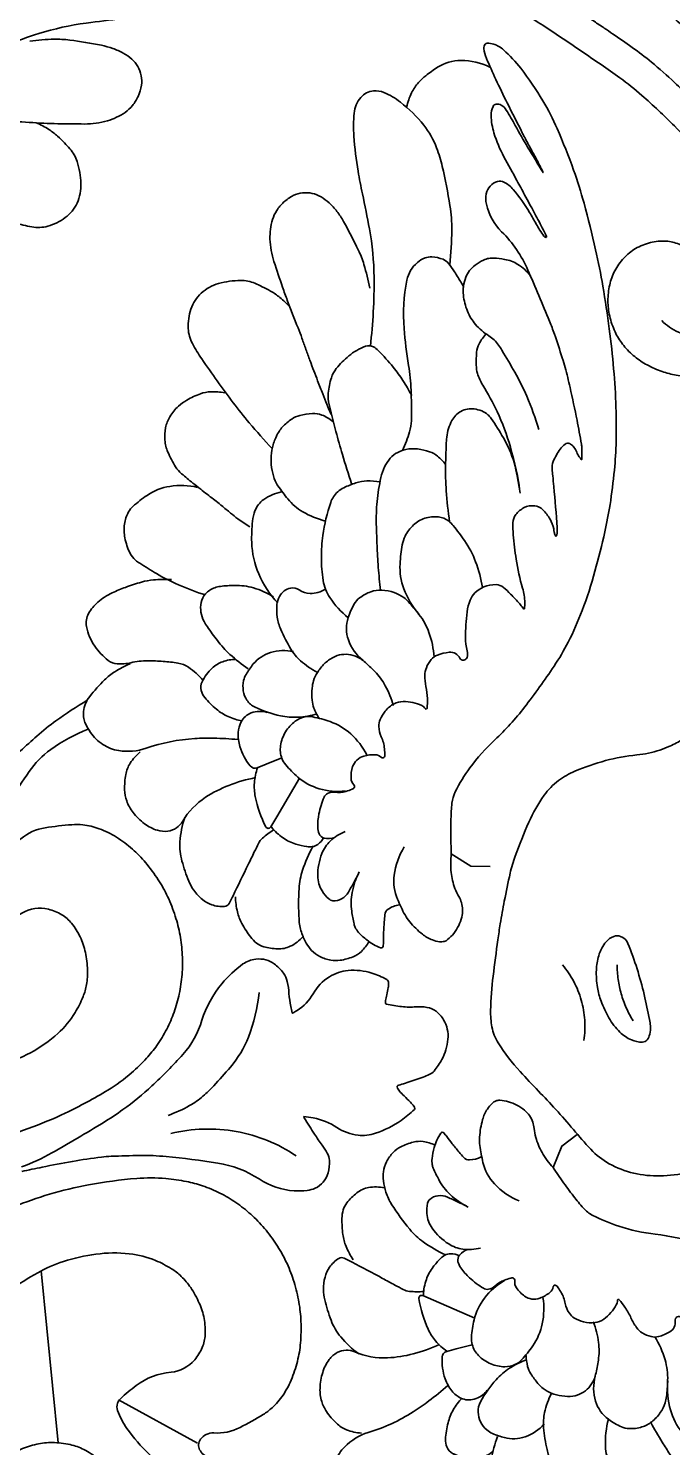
# Model space of a CAD drawing. Header units: millimetres. Extents: x 96 to 279, y 61 to 183.
# Drawn here: x 205.94 to 209.59, y 166.53 to 174.58 of the extents above; entities that cross this region are included whole.
import ezdxf

# ---------------------------------------------------------------- set-up
doc = ezdxf.new("R2010")
doc.units = ezdxf.units.MM
doc.layers.add('DIMENSIONS', color=4, linetype='Continuous')
doc.layers.add('PART', color=7, linetype='Continuous')
doc.styles.get("Standard").update_dxf_attribs({"font": 'arial.ttf'})
doc.dimstyles.new('BALMER1', dxfattribs={"dimscale": 0, "dimtxt": 0.09375, "dimasz": 0.125, "dimexe": 0.0625, "dimexo": 0.125, "dimgap": 0.0625, "dimtad": 1, "dimdec": 4, "dimlfac": -1, "dimzin": 3, "dimdsep": 46, "dimlunit": 4, "dimtxsty": 'Standard', "dimcen": 0.0625, "dimdle": 0.0625, "dimclrd": 256, "dimclre": 256, "dimclrt": 256, "dimadec": 0, "dimazin": 0, "dimtfac": 0.75, "dimtdec": 4, "dimtix": 1, "dimtmove": 2, "dimatfit": 3, "dimfxl": 1, "dimtolj": 1, "dimtzin": 3, "dimarcsym": 0})

# ---------------------------------------------------------------- blocks, each defined once
blk = doc.blocks.new('*D133')
at = {"layer": 'Defpoints', "color": 0, "transparency": 16777216}
for p in [(213.8112, 179.677), (189.8112, 166.7847), (213.8112, 166.7847)]:
    blk.add_point(p, dxfattribs=at)
at = {"layer": 'DIMENSIONS', "lineweight": -2, "transparency": 16777216}
for p, q in [((189.8112, 166.9097), (189.8112, 179.7395)), ((213.8112, 166.9097), (213.8112, 179.7395)), ((189.9362, 179.677), (213.6862, 179.677))]:
    blk.add_line(p, q, dxfattribs=at)
at = {"layer": 'DIMENSIONS', "transparency": 16777216}
for points in [[(189.9362, 179.6979), (189.9362, 179.6562), (189.8112, 179.677)], [(213.6862, 179.6979), (213.6862, 179.6562), (213.8112, 179.677)]]:
    blk.add_solid(points, dxfattribs=at)
at = {"layer": 'DIMENSIONS', "transparency": 16777216, "insert": (201.8112, 179.7864), "char_height": 0.09375, "attachment_point": 5}
blk.add_mtext('\\A1;D', dxfattribs=at)
blk = doc.blocks.new('BALMERREPEAT224VID')
at = {"layer": 'PART', "flags": 128}
for points in [[(-5.8658, 3.1984, 0.146673), (-5.8062, 3.1954, 0.236627), (-5.777, 3.2201, 0.099232), (-5.7693, 3.2576, 0.050127), (-5.7763, 3.3325, 0.050483), (-5.8053, 3.4276, 0.181177), (-5.8248, 3.4484, 0.146064), (-5.8669, 3.4555, -0.099369), (-5.9289, 3.4602, -0.020806), (-5.9652, 3.4721, -0.082925), (-5.9736, 3.4769, -0.440802), (-5.9747, 3.4972, 0.189239), (-5.9585, 3.535, 0.085818), (-5.9679, 3.6008, 0.129066), (-5.992, 3.6384, 0.116565), (-6.0318, 3.6608, 0.08156), (-6.0963, 3.6684, 0.181906), (-6.1318, 3.6532, -0.5084), (-6.1484, 3.6562, -0.112672), (-6.1503, 3.664, -0.02319), (-6.1487, 3.7028, -0.087648), (-6.1304, 3.771, 0.104084), (-6.1168, 3.8291, 0.105067), (-6.1241, 3.8676, 0.072608), (-6.1532, 3.916, 0.098051), (-6.2034, 3.9574, 0.120762), (-6.2549, 3.9707, 0.057728), (-6.3099, 3.9651, 0.059691), (-6.3603, 3.9474, 0.118425), (-6.3808, 3.9304, -0.418876), (-6.3895, 3.9292, -0.218629), (-6.3916, 3.9333, -0.01796), (-6.3924, 3.9869, -0.047316), (-6.3844, 4.0563, 0.053158), (-6.3779, 4.1182, 0.095553), (-6.3866, 4.1627, 0.080383), (-6.4144, 4.2087, 0.121429), (-6.4492, 4.2338, 0.074014), (-6.5171, 4.25, 0.303966), (-6.5771, 4.217, -0.678737), (-6.6179, 4.2211, -0.135149), (-6.6182, 4.2587, 0.066964), (-6.6089, 4.3329, 0.028607), (-6.6185, 4.4791, 0.060893), (-6.6352, 4.5461, 0.110178), (-6.663, 4.5879, 0.091972), (-6.713, 4.6209, 0.105376), (-6.7827, 4.6342, 0.171229), (-6.8242, 4.6185, 0.022592), (-6.8653, 4.5806, 0.016573), (-6.9171, 4.5248, 0.021854), (-6.9348, 4.5026, -0.075119), (-6.9406, 4.4967, -0.569658), (-6.9438, 4.498, -0.042754), (-6.9457, 4.5325, -0.062135), (-6.9333, 4.6137, 0.030167), (-6.8972, 4.7787, 0.016392), (-6.8802, 4.9166, 0.033152), (-6.8786, 4.9854, 0.150266), (-6.8949, 5.0314, 0.117104), (-6.9425, 5.0712, 0.145212), (-7.0014, 5.0818, 0.167767), (-7.0485, 5.0593, 0.070051), (-7.0893, 5.0062, 0.078843), (-7.1102, 4.9503, 0.017109), (-7.1131, 4.9326, -0.038663), (-7.1148, 4.9248, -0.040377), (-7.1198, 4.9116, -0.15913), (-7.1223, 4.909, -0.448224), (-7.1251, 4.91, -0.066176), (-7.129, 4.9258, -0.04539), (-7.1297, 4.9577, -0.00617), (-7.1109, 5.1907, -0.006537), (-7.1045, 5.2514, 0.010655), (-7.1008, 5.2887, 0.115766), (-7.1078, 5.3333, 0.064892), (-7.147, 5.4028, 0.056592), (-7.1747, 5.432, 0.167351), (-7.1877, 5.4371, 0.146276), (-7.2061, 5.4323, 0.103901), (-7.2255, 5.4143, 0.057801), (-7.2408, 5.3861, -0.062228), (-7.2552, 5.36, -0.014665), (-7.2683, 5.3432, -0.631823), (-7.269, 5.3433, -0.043565), (-7.2694, 5.3472, -0.005063), (-7.2699, 5.381, -0.000917), (-7.2699, 5.4011, -0.002843), (-7.2699, 5.4076, -0.039272), (-7.2678, 5.4314, -0.006781), (-7.2428, 5.5669, -0.006776), (-7.2031, 5.7539, -0.01112), (-7.1749, 5.8669, -0.010905), (-7.1589, 5.9209, -0.004283), (-7.1139, 6.057, -0.016217), (-7.0864, 6.1298, -0.004008), (-6.9636, 6.4197, -0.096335), (-6.8144, 6.6376, 0.144162), (-6.7278, 6.7936, 0.107279), (-6.7274, 6.8535, 0.133701), (-6.7494, 6.8965, 0.136103), (-6.7916, 6.9231, 0.194305), (-6.8271, 6.9197, 0.098451), (-6.88, 6.8776, 0.041231), (-6.9729, 6.7472, 0.007287), (-7.0108, 6.6812, -0.014437), (-7.0304, 6.6482, -0.017404), (-7.0546, 6.6128, -0.09096), (-7.0607, 6.6071, -0.106157), (-7.066, 6.6051, -0.26226), (-7.0682, 6.606, -0.292093), (-7.0689, 6.611, -0.012784), (-7.0206, 6.7068, -0.00011), (-6.9733, 6.7948, -0.000182), (-6.9447, 6.848, -0.001689), (-6.9012, 6.9279, 0.000999), (-6.8276, 7.0631, 0.049117), (-6.7707, 7.1982, 0.071958), (-6.7551, 7.2973, 0.106314), (-6.7653, 7.3484, 0.262476), (-6.7831, 7.3619, 0.166857), (-6.8119, 7.3561, 0.121388), (-6.8406, 7.3284, 0.015413), (-6.892, 7.2404, -0.011155), (-6.962, 7.1183, -0.000552), (-7.0498, 6.973, -0.831778), (-7.05, 6.9731, -0.070777), (-7.0482, 6.9786, -0.005301), (-7.0128, 7.0479, -0.005977), (-6.977, 7.1143, 0.005687), (-6.9412, 7.1808, 0.003677), (-6.9313, 7.2, 0.00042), (-6.8461, 7.3688, 0.007256), (-6.7812, 7.5024, 0.008232), (-6.7277, 7.6218, 0.078582), (-6.7136, 7.6777, 0.183898), (-6.7204, 7.702, 0.233965), (-6.7324, 7.7082, 0.08187), (-6.7688, 7.7028, 0.104403), (-6.8259, 7.67, 0.047791), (-6.923, 7.5654, 0.026935), (-7.0488, 7.3807, 0.033979), (-7.1301, 7.2232, 0.015795), (-7.2233, 6.9875, 0.020331), (-7.2824, 6.7996, 0.010225), (-7.348, 6.5357, 0.013134), (-7.3894, 6.3281, 0.010066), (-7.426, 6.0861, 0.010787), (-7.4508, 5.8591, 0.013134), (-7.4641, 5.6405, 0.015026), (-7.4649, 5.4491, 0.017582), (-7.4549, 5.2833, 0.014859), (-7.4302, 5.0883, 0.01685), (-7.4007, 4.9338, 0.011522), (-7.3447, 4.7107, 0.023106), (-7.2718, 4.4869, 0.027785), (-7.1925, 4.3079, 0.029673), (-7.1122, 4.1712, 0.016347), (-6.9442, 3.9377, 0.042156), (-6.7755, 3.7532, -0.049517), (-6.6342, 3.594, -0.039023), (-6.5509, 3.4579, -0.093302), (-6.5321, 3.3934, -0.017138), (-6.5264, 3.3051, -0.014035), (-6.5261, 3.1971), (-6.5282, 3.1173), (-6.5285, 3.1059)], [(-6.7474, 7.5716, -0.11648), (-6.5833, 7.6101, -0.142515), (-6.4502, 7.5711, -0.026769), (-6.3833, 7.5232, -0.039301), (-6.3424, 7.4848, -0.071549), (-6.3027, 7.4264, -0.058685), (-6.2744, 7.3453)], [(-6.5195, 6.4505, -0.028578), (-6.5313, 6.6462, -0.040051), (-6.5205, 6.7858, -0.017209), (-6.4774, 7.0085, -0.035498), (-6.4452, 7.1138, -0.075761), (-6.3716, 7.2426, -0.060252), (-6.2394, 7.3735, -0.066586), (-6.1456, 7.428, -0.122057), (-6.0865, 7.437, -0.19311), (-6.014, 7.3999, -0.159423), (-5.9761, 7.31, -0.038147), (-5.9751, 7.1801, -0.024689), (-5.9988, 6.9809, -0.010667), (-6.0234, 6.8525, 0.006883), (-6.063, 6.6537, 0.043596), (-6.0894, 6.3782, 0.030859), (-6.0687, 5.9881)], [(-6.0646, 6.3174, -0.025718), (-6.0321, 6.4515, -0.040068), (-6.0001, 6.5342, -0.014132), (-5.9163, 6.6962, -0.03778), (-5.8788, 6.7533, -0.04371), (-5.835, 6.8009, -0.048493), (-5.7882, 6.8358, -0.084791), (-5.7385, 6.8555, -0.080181), (-5.682, 6.8582, -0.088273), (-5.6308, 6.8429, -0.070503), (-5.5759, 6.8049, -0.063186), (-5.5364, 6.7578, -0.069068), (-5.5127, 6.7067, -0.082499), (-5.4981, 6.5959, -0.070902), (-5.5207, 6.468, -0.00419), (-5.5696, 6.3228, -0.008108), (-5.5967, 6.2484, -0.002401), (-5.6574, 6.0923, 0.00631), (-5.68, 6.0327, 0.002983), (-5.7025, 5.9698, -0.006604), (-5.725, 5.9069, -0.001651), (-5.726, 5.9043, -0.000038), (-5.769, 5.7914, -0.003239), (-5.7981, 5.7167, -0.002051), (-5.8452, 5.5991)], [(-6.9787, 6.3876, -0.083183), (-6.9064, 6.4522, -0.100297), (-6.831, 6.4808, -0.024775), (-6.77, 6.4878, -0.05466), (-6.7421, 6.4865, -0.075954), (-6.7106, 6.4765, -0.045627), (-6.6638, 6.4479, -0.139817), (-6.6111, 6.3789, -0.118888), (-6.5971, 6.2783, -0.073618), (-6.6201, 6.1865, -0.079427), (-6.666, 6.1117, -0.075498), (-6.7419, 6.0464, 0.099746), (-6.7971, 5.9941, 0.018442), (-6.8164, 5.9643, 0.004556), (-6.8891, 5.8404, 0.030458), (-6.9571, 5.7033, 0.023231), (-7.0264, 5.5152)], [(-6.5999, 6.3217, -0.002863), (-6.592, 6.3358, -0.004446), (-6.5869, 6.3448, -0.012965), (-6.5463, 6.4102, -0.017326), (-6.513, 6.4572, -0.136318), (-6.4814, 6.4812, -0.082308), (-6.4179, 6.4949, -0.106009), (-6.379, 6.4886, -0.082077), (-6.3354, 6.4626, -0.169413), (-6.2762, 6.3626, -0.070142), (-6.26, 6.0888, -0.019712), (-6.2855, 5.8789, 0.029492), (-6.2998, 5.7383, 0.008333), (-6.3018, 5.6602, 0.006828), (-6.3013, 5.565, 0.06804), (-6.2915, 5.5021, 0.037781), (-6.2507, 5.3955)], [(-5.6128, 6.2087, -0.03418), (-5.5539, 6.2647, -0.044181), (-5.502, 6.3004, -0.013732), (-5.4542, 6.3257, -0.016172), (-5.4124, 6.3448, -0.100694), (-5.3312, 6.3608, -0.065848), (-5.2064, 6.3435, -0.119521), (-5.1072, 6.2884, -0.127271), (-5.0493, 6.1986, -0.09064), (-5.0339, 6.0887, -0.112712), (-5.0575, 6.0022, -0.02862), (-5.1103, 5.9158, -0.009438), (-5.2897, 5.6668, -0.014796), (-5.3806, 5.5527, -0.01104), (-5.5102, 5.4063)], [(-6.7277, 6.0603, -0.065084), (-6.687, 6.0017, -0.092166), (-6.6723, 5.9533, -0.037725), (-6.6698, 5.8796, -0.059752), (-6.6772, 5.8335, -0.069665), (-6.7069, 5.7668, 0.029574), (-6.7888, 5.6165, 0.04147), (-6.8639, 5.4151, 0.033368), (-6.9188, 5.1538)], [(-6.3033, 5.7072, -0.026708), (-6.2539, 5.7926, -0.027812), (-6.1979, 5.8689, -0.021124), (-6.1135, 5.9631, -0.076985), (-6.0856, 5.984, -0.213927), (-6.0412, 5.9871, -0.083294), (-5.9458, 5.9326, -0.053066), (-5.8748, 5.8607, -0.09198), (-5.8472, 5.809, -0.055442), (-5.8297, 5.7209, -0.077698), (-5.8342, 5.6567, -0.006008), (-5.8416, 5.6257, -0.001514), (-5.8732, 5.5032, -0.009038), (-5.9096, 5.3731, -0.006984), (-5.9621, 5.2064)], [(-5.2416, 5.723, -0.058448), (-5.1615, 5.7293, -0.079338), (-5.1032, 5.7176, -0.039976), (-5.0266, 5.682, -0.056311), (-4.9779, 5.6467, -0.072324), (-4.9291, 5.5871, -0.083773), (-4.9048, 5.5251, -0.075622), (-4.9008, 5.4546, -0.076206), (-4.9179, 5.3867, -0.041952), (-4.9618, 5.3029, -0.076121), (-4.9963, 5.2634, -0.004193), (-5.0595, 5.211, -0.005999), (-5.1044, 5.1753, -0.002185), (-5.1772, 5.1194, 0.00496), (-5.2091, 5.0946, 0.007357), (-5.2229, 5.0833, -0.001938), (-5.2747, 5.04, -0.017065), (-5.3153, 5.0086, -0.010655), (-5.383, 4.9619)], [(-6.5189, 4.9908, 0.019002), (-6.4995, 5.1672, 0.023281), (-6.4959, 5.312, 0.005135), (-6.4996, 5.4288, 0.013984), (-6.5026, 5.4716, 0.101825), (-6.5321, 5.5666, 0.142141), (-6.583, 5.6174, 0.077845), (-6.6204, 5.6309, 0.082637), (-6.6578, 5.6319, 0.065091), (-6.7013, 5.62, 0.072725), (-6.7359, 5.599, 0.072582), (-6.7551, 5.578, 0.015695), (-6.8247, 5.4671, 0.059463), (-6.8852, 5.3282, 0.05065), (-6.9188, 5.1538)], [(-5.8552, 5.5608, -0.080313), (-5.7935, 5.5969, -0.104376), (-5.7389, 5.6057, -0.054317), (-5.6676, 5.5945, -0.077828), (-5.6215, 5.5739, -0.066891), (-5.5697, 5.5296, -0.071195), (-5.5343, 5.4762, -0.052574), (-5.5117, 5.4122, -0.056652), (-5.5041, 5.3496, -0.048718), (-5.5102, 5.2817, -0.053688), (-5.5281, 5.2225, -0.052429), (-5.5436, 5.1945, -0.018074), (-5.5995, 5.1205, -0.0891), (-5.6841, 5.0478, -0.071449), (-5.8123, 4.9952)], [(-6.4957, 5.3157, -0.067375), (-6.45, 5.3638, -0.087225), (-6.405, 5.3885, -0.049084), (-6.3371, 5.4044, -0.068634), (-6.2872, 5.4042, -0.080054), (-6.2239, 5.3845, -0.09993), (-6.1819, 5.3518, -0.063651), (-6.1491, 5.3022, -0.060386), (-6.1284, 5.243, -0.029568), (-6.1068, 5.1057, -0.031447), (-6.1023, 4.9751, -0.00242), (-6.104, 4.9255, -0.001061), (-6.1085, 4.8123, -0.010159), (-6.1136, 4.7317, -0.006326), (-6.126, 4.6025)], [(-6.1226, 5.2177, -0.056209), (-6.0492, 5.2227, -0.06512), (-5.9866, 5.2117, -0.038488), (-5.9186, 5.1845, -0.066643), (-5.8834, 5.1609, -0.129788), (-5.8432, 5.1007, -0.048095), (-5.7984, 4.9133, -0.036505), (-5.7901, 4.7874, -0.035485), (-5.8003, 4.6581, -0.110764), (-5.8378, 4.5614, -0.073099), (-5.9427, 4.4458)], [(-5.5638, 5.1601, -0.108627), (-5.4628, 5.1178, -0.14805), (-5.4128, 5.0538, -0.066855), (-5.3987, 4.9951, -0.033265), (-5.3944, 4.8743, -0.094191), (-5.4342, 4.6951, -0.086625), (-5.5432, 4.5283)], [(-5.0865, 5.1863, -0.097372), (-4.9292, 5.1921, -0.110287), (-4.7997, 5.1409, -0.033483), (-4.7198, 5.0785, -0.084398), (-4.6946, 5.0469, -0.0916), (-4.6717, 4.9781, -0.083571), (-4.6739, 4.8989, -0.063394), (-4.7023, 4.8139, -0.109285), (-4.7346, 4.7727, -0.030019), (-4.7581, 4.7557, -0.007705), (-4.8542, 4.6965, -0.031294), (-4.9781, 4.633, -0.026574), (-5.1316, 4.5755)], [(-6.3433, 4.4677, 0.089231), (-6.2587, 4.6104, 0.103386), (-6.2371, 4.7523, 0.032067), (-6.25, 4.8606, 0.068291), (-6.2661, 4.9094, 0.095203), (-6.3145, 4.9737, 0.104434), (-6.378, 5.0106, 0.108247), (-6.4551, 5.0186, 0.136654), (-6.5125, 4.9955, 0.057915), (-6.5397, 4.969, 0.020613), (-6.6036, 4.8838, 0.058903), (-6.6668, 4.7634, 0.052939), (-6.7058, 4.6174)], [(-6.0263, 4.2045, 0.144698), (-5.9436, 4.3205, 0.163875), (-5.9428, 4.4469, 0.050095), (-5.9774, 4.5248, 0.097305), (-6.0062, 4.5583, 0.082684), (-6.0708, 4.5935, 0.096485), (-6.1334, 4.6025, 0.06875), (-6.2032, 4.5892, 0.078912), (-6.2581, 4.5605, 0.048141), (-6.2854, 4.5358, 0.019162), (-6.3448, 4.4653, 0.08026), (-6.4015, 4.3619, 0.066442), (-6.431, 4.2229)], [(-5.818, 4.6109, 0.064836), (-5.7709, 4.59, 0.073085), (-5.7256, 4.5836, 0.160113), (-5.6645, 4.6039, -0.210713), (-5.616, 4.6149, -0.11373), (-5.5789, 4.5984, -0.110314), (-5.5517, 4.5666, -0.096739), (-5.538, 4.5212, -0.063151), (-5.5398, 4.4491, -0.062319), (-5.5595, 4.3799, -0.035752), (-5.6163, 4.2684, -0.077341), (-5.6718, 4.2022, -0.057231), (-5.7677, 4.1361)], [(-5.5175, 4.5649, -0.067716), (-5.4051, 4.6153, -0.076533), (-5.2971, 4.6298, -0.024388), (-5.2168, 4.6243, -0.058513), (-5.1841, 4.6165, -0.120363), (-5.1319, 4.5815, -0.138303), (-5.1072, 4.5323, -0.085741), (-5.106, 4.4773, -0.085916), (-5.1235, 4.4252, -0.028784), (-5.1423, 4.3945, -0.010775), (-5.1991, 4.3167, -0.044159), (-5.2708, 4.2383, -0.035353), (-5.3747, 4.1557)], [(-4.9382, 4.6632, -0.032809), (-4.8357, 4.6611, -0.048693), (-4.7676, 4.6485, -0.018), (-4.6766, 4.6187, -0.021283), (-4.6018, 4.5875, -0.071011), (-4.5195, 4.5337, -0.085206), (-4.4679, 4.4699, -0.17551), (-4.4559, 4.3964, -0.106346), (-4.5026, 4.2852, -0.07312), (-4.5791, 4.2039, -0.152664), (-4.6299, 4.1844, -0.073552), (-4.7068, 4.1907, 0.058193), (-4.8034, 4.2018, 0.018345), (-4.8914, 4.1983, 0.019116), (-4.9754, 4.1887, 0.113065), (-5.0356, 4.1648, 0.065892), (-5.1173, 4.091)], [(-5.777, 3.8775, 0.055044), (-5.7478, 3.9335, 0.075141), (-5.7377, 3.9788, 0.03552), (-5.7378, 4.0462, 0.056313), (-5.7456, 4.0881, 0.06744), (-5.7673, 4.135, 0.055168), (-5.8068, 4.1843, 0.073094), (-5.8567, 4.2213, 0.088957), (-5.9054, 4.2371, 0.084133), (-5.9576, 4.2355, 0.082095), (-6.0076, 4.2165, 0.048491), (-6.033, 4.1982, 0.018106), (-6.0938, 4.1408, 0.070486), (-6.1535, 4.0603, 0.058294), (-6.1984, 3.9479)], [(-5.632, 4.2536, -0.129498), (-5.5008, 4.2484, -0.146023), (-5.4035, 4.1836, -0.04061), (-5.3621, 4.1246, -0.077341), (-5.3482, 4.0893, -0.098393), (-5.3467, 4.0308, -0.10189), (-5.3673, 3.9781, -0.141196), (-5.4132, 3.9383, -0.055079), (-5.5582, 3.8897, -0.066331), (-5.6576, 3.8817, -0.060312), (-5.7656, 3.9005)], [(-5.3031, 4.209, -0.09537), (-5.2297, 4.1967, -0.100138), (-5.1695, 4.1593, -0.088906), (-5.1123, 4.0824, -0.178736), (-5.1071, 4.0339, -0.108682), (-5.1271, 3.9939, -0.051014), (-5.1935, 3.9268, -0.065879), (-5.2608, 3.885, -0.063056), (-5.3399, 3.8607)], [(-4.703, 4.1852, -0.040503), (-4.6169, 4.1397, -0.053077), (-4.5587, 4.0933, -0.028368), (-4.4737, 3.9994, -0.076899), (-4.4502, 3.9587, -0.063629), (-4.4392, 3.9145, -0.071266), (-4.4402, 3.8738, -0.070896), (-4.4492, 3.8455, -0.036164), (-4.4781, 3.7954, -0.101022), (-4.5485, 3.7265, -0.103297), (-4.6385, 3.6919, -0.124219), (-4.7945, 3.7053, 0.068387), (-5.0706, 3.7603, 0.020373), (-5.1785, 3.7624, 0.016011), (-5.3156, 3.755)], [(-5.9271, 3.4624, 0.098074), (-5.7775, 3.4758, 0.107194), (-5.6565, 3.5416, 0.038734), (-5.5876, 3.611, 0.087461), (-5.5656, 3.6486, 0.12454), (-5.558, 3.7189, 0.102904), (-5.5869, 3.7991, 0.093614), (-5.641, 3.8587, 0.120775), (-5.6987, 3.8836, 0.089211), (-5.7412, 3.8831, 0.036928), (-5.8398, 3.8564, 0.09964), (-5.9571, 3.7868, 0.090833), (-6.0481, 3.6683)], [(-5.4829, 3.9084, -0.157226), (-5.3922, 3.9059, -0.189676), (-5.3348, 3.856, -0.107062), (-5.3178, 3.7939, -0.086569), (-5.3272, 3.7151, -0.099442), (-5.3859, 3.6049, -0.326526), (-5.4262, 3.5945), (-5.4766, 3.6146), (-5.5652, 3.65)], [(-4.7608, 3.6852, -0.076417), (-4.7038, 3.6201, -0.096735), (-4.6787, 3.5563, -0.054423), (-4.6724, 3.4695, -0.074582), (-4.6841, 3.407, -0.082393), (-4.7199, 3.3412, -0.066841), (-4.7857, 3.2768, -0.083609), (-4.8582, 3.2396, -0.11303), (-4.9186, 3.2346, -0.228761), (-5.0021, 3.2909, 0.118045), (-5.1321, 3.4267, 0.049517), (-5.2639, 3.4942, 0.046177), (-5.4163, 3.5384)], [(-5.4272, 3.5943, -0.063118), (-5.4096, 3.5096, -0.069085), (-5.4144, 3.4306, -0.068645), (-5.474, 3.2593, -0.591183), (-5.5023, 3.2584), (-5.5363, 3.316), (-5.6662, 3.5358)], [(-5.0136, 3.3119, -0.06482), (-4.9869, 3.1745, -0.082508), (-4.9981, 3.0649, -0.029028), (-5.0368, 2.9501, -0.060044), (-5.0651, 2.8987, -0.069509), (-5.1144, 2.847, -0.080541), (-5.1682, 2.8168, -0.105582), (-5.2397, 2.8069, -0.259603), (-5.2656, 2.8238, -0.006331), (-5.2882, 2.8683, -0.001608), (-5.3744, 3.0448, -0.000966), (-5.4092, 3.1167, 0.001449), (-5.4323, 3.1647, 0.097794), (-5.455, 3.1946, 0.045799), (-5.519, 3.2419)], [(-6.0056, 3.0031, 0.000847), (-6.0018, 2.9956, 0.001442), (-5.9996, 2.9911, 0.006782), (-5.9761, 2.9463, 0.005203), (-5.9441, 2.8887, 0.138384), (-5.9053, 2.8504, 0.147337), (-5.8552, 2.8397, 0.166162), (-5.8323, 2.8496, 0.067686), (-5.7941, 2.8954, 0.139963), (-5.7695, 2.9803, 0.094345), (-5.7932, 3.1078, 0.110684), (-5.8408, 3.1784, 0.093931), (-5.925, 3.2325)], [(-5.507, 3.2568, -0.072386), (-5.5722, 3.196, -0.080306), (-5.6448, 3.1613, -0.032582), (-5.7073, 3.1473, -0.067021), (-5.7384, 3.1467, -0.138401), (-5.7701, 3.1596, -0.094425), (-5.8028, 3.1968)], [(-6.5285, 3.1059, -0.056932), (-6.5276, 3.0001, -0.064309), (-6.5493, 2.909, -0.042686), (-6.5715, 2.8627, 0.059846), (-6.5863, 2.8291, 0.135821), (-6.5883, 2.7468, 0.107666), (-6.5424, 2.6545, 0.048161), (-6.5077, 2.6188, 0.11211), (-6.4885, 2.6088, 0.095379), (-6.462, 2.607, 0.059767), (-6.4212, 2.6171, 0.077672), (-6.3642, 2.6496, 0.050367), (-6.292, 2.72, 0.049879), (-6.2654, 2.7591, 0.023949), (-6.2226, 2.8478, 0.133625), (-6.2039, 2.9843, 0.106871), (-6.2614, 3.1457)], [(-5.7424, 3.1476, -0.047183), (-5.6832, 3.0134, -0.065874), (-5.6634, 2.91, -0.028389), (-5.6631, 2.735, -0.066014), (-5.6771, 2.6608, -0.047126), (-5.7041, 2.5992, -0.061699), (-5.7345, 2.5577, -0.086882), (-5.7808, 2.5229, -0.075436), (-5.844, 2.5019, -0.080746), (-5.8971, 2.5015, -0.05639), (-5.9702, 2.5214, -0.097087), (-6.0175, 2.5519, -0.07617), (-6.061, 2.6086)], [(-6.2336, 2.8162, -0.112527), (-6.1695, 2.7914, -0.223565), (-6.1511, 2.7605, -0.007122), (-6.1477, 2.7201, -0.004709), (-6.144, 2.6588, -0.012475), (-6.1427, 2.6078, 0.02361), (-6.1414, 2.5809, 0.496858), (-6.127, 2.572, 0.075151), (-6.0486, 2.6168, 0.039091), (-6.0019, 2.66, 0.072166), (-5.9824, 2.6885, 0.061056), (-5.9756, 2.7078, 0.017069), (-5.9626, 2.7795, 0.083923), (-5.965, 2.8859, 0.071894), (-6.0056, 3.0031)], [(-5.3019, 2.8622, -0.053371), (-5.3133, 2.7764, -0.065452), (-5.3389, 2.7104, -0.035406), (-5.388, 2.634, -0.065867), (-5.4222, 2.599, -0.099423), (-5.4627, 2.5786, -0.056439), (-5.541, 2.5662, -0.12375), (-5.6137, 2.5811, -0.102175), (-5.6848, 2.6355)]]:
    blk.add_lwpolyline(points, format="xyb", dxfattribs=at)
blk.add_lwpolyline([(-6.7491, 3.0341), (-6.6394, 3.0353), (-6.5285, 3.1059)], dxfattribs=at)
blk = doc.blocks.new('BALMERREPEAT224VIA')
at = {"layer": 'PART'}
blk.add_line((-5.0866, -0.2393), (-4.6373, 0.0057), dxfattribs=at)
at = {"layer": 'PART', "flags": 128}
for points in [[(-3.7856, -1.2311, 0.030915), (-3.6513, -1.1738, 0.04452), (-3.565, -1.1203, 0.01246), (-3.4664, -1.0426, 0.018887), (-3.4047, -0.9874, 0.066261), (-3.2948, -0.8486, 0.049926), (-3.1953, -0.6363, 0.052701), (-3.1462, -0.4291, 0.051596), (-3.1409, -0.2118, 0.034166), (-3.1759, 0.0248, 0.042641), (-3.2326, 0.2079, 0.024234), (-3.3138, 0.3832, 0.022923), (-3.4168, 0.5595, 0.029356), (-3.5526, 0.7446, 0.035759), (-3.6829, 0.8809, 0.046124), (-3.8409, 0.9996, 0.040405), (-4.0418, 1.1019, 0.026503), (-4.2448, 1.1731, 0.024894), (-4.4674, 1.2263, 0.025718), (-4.7407, 1.2629, 0.042688), (-4.907, 1.2623, 0.026873), (-5.024, 1.2456, 0.033873), (-5.1146, 1.2211, 0.033083), (-5.214, 1.1793, 0.033956), (-5.3045, 1.1261, 0.033713), (-5.3887, 1.0598, 0.032311), (-5.4667, 0.9796, 0.032268), (-5.5341, 0.8896, 0.03238), (-5.5891, 0.792, 0.03345), (-5.6307, 0.6884, 0.031489), (-5.6602, 0.5736, 0.033619), (-5.6735, 0.4652, 0.030279), (-5.6728, 0.344, 0.039988), (-5.6572, 0.2382, 0.037859), (-5.6236, 0.1305, 0.053237), (-5.5723, 0.0331, 0.061217), (-5.5097, -0.0394, 0.04612), (-5.46, -0.0767, 0.018879), (-5.328, -0.1511, 0.136807), (-5.1786, -0.182, -0.264035), (-5.1038, -0.218, -0.130163), (-5.0928, -0.2484, -0.144951), (-5.0985, -0.277, -0.092027), (-5.1196, -0.3035, -0.036364), (-5.1877, -0.3546, -0.041649), (-5.2586, -0.3922, -0.017088), (-5.4408, -0.463, -0.085313), (-5.6136, -0.4919, -0.061538), (-5.8538, -0.4612)], [(-5.9452, -0.5975, 0.017702), (-5.7339, -0.6066, 0.026899), (-5.5948, -0.6001, 0.007458), (-5.3468, -0.5715, 0.023263), (-5.268, -0.5574, 0.051729), (-5.1618, -0.5215, 0.027398), (-4.975, -0.4232, 0.051336), (-4.8126, -0.3018, 0.054038), (-4.6857, -0.1568, 0.063026), (-4.6322, -0.0551, 0.176115), (-4.6318, -0.0129, 0.119009), (-4.648, 0.0121, 0.029973), (-4.7375, 0.0872, 0.137115), (-4.9358, 0.1632, -0.195745), (-5.0703, 0.2333, -0.076732), (-5.1136, 0.3038, -0.086841), (-5.1299, 0.3752, -0.059006), (-5.1238, 0.4671, -0.058645), (-5.0963, 0.5556, -0.043521), (-5.0477, 0.6433, -0.052539), (-4.9943, 0.707, -0.053845), (-4.9381, 0.7507, -0.037907), (-4.8483, 0.7971, -0.07412), (-4.699, 0.8357, -0.060164), (-4.5095, 0.8329, -0.043104), (-4.3241, 0.7913, -0.051545), (-4.1783, 0.7279, -0.02616), (-4.0225, 0.629, -0.030579), (-3.8996, 0.5298, -0.021839), (-3.7882, 0.4187, -0.018771), (-3.6694, 0.2794, -0.036635), (-3.569, 0.1311, -0.040522), (-3.4999, -0.0154, -0.063816), (-3.459, -0.1886, -0.063698), (-3.463, -0.3668, -0.020653), (-3.484, -0.4756, -0.034316), (-3.5038, -0.5394, -0.032611), (-3.5435, -0.6248, -0.041594), (-3.5842, -0.6866, -0.043162), (-3.6159, -0.7205, -0.017602), (-3.7032, -0.7936, -0.05536), (-3.7602, -0.8286, -0.037132), (-3.8533, -0.8643)], [(-3.7776, 0.4059, 0.013674), (-3.831, 0.1462, 0.02446), (-3.8497, -0.0008, 0.002815), (-3.8743, -0.3404, 0.013623), (-3.877, -0.4108, 0.015431), (-3.8757, -0.4817, 0.003188), (-3.8564, -0.8243, 0.027477), (-3.8391, -0.9712, 0.015308), (-3.7856, -1.231)], [(-4.2016, -0.9451, -0.114828), (-4.2934, -0.8953, -0.153295), (-4.334, -0.8275, -0.082763), (-4.3417, -0.7195, -0.111556), (-4.3166, -0.6427, -0.031835), (-4.2813, -0.5912, -0.078754), (-4.2627, -0.5739, -0.054183), (-4.2399, -0.562, -0.021628), (-4.179, -0.5411, -0.163249), (-4.0668, -0.5451, 0.204811), (-3.9761, -0.541, 0.095152), (-3.9403, -0.5144, 0.122453), (-3.9236, -0.4838, 0.116942), (-3.9228, -0.4477, 0.074248), (-3.9425, -0.395, 0.088415), (-3.9959, -0.3294, 0.07392), (-4.0813, -0.2755, 0.050834), (-4.1726, -0.2457, 0.05475), (-4.2614, -0.2365, 0.052822), (-4.3629, -0.2479, 0.064888), (-4.4413, -0.2762, 0.055148), (-4.5184, -0.3274, 0.057164), (-4.58, -0.3921, 0.035615), (-4.6312, -0.4712, 0.036261), (-4.6698, -0.5553, 0.034886), (-4.6977, -0.6491, 0.039816), (-4.7096, -0.7341, 0.050839), (-4.706, -0.8211, 0.045825), (-4.6835, -0.9149, 0.045856), (-4.6438, -1.0043, 0.050139), (-4.5925, -1.0777, 0.038663), (-4.5312, -1.1387, 0.034949), (-4.4543, -1.1956, 0.037173), (-4.3956, -1.227, 0.020964), (-4.2859, -1.2703, 0.072419), (-4.2173, -1.2834, 0.0459), (-4.1076, -1.2782)], [(-3.9714, -0.5398, 0.085211), (-4.0518, -0.4583, 0.117305), (-4.1292, -0.4265, 0.05628), (-4.2408, -0.4216, 0.069373), (-4.3296, -0.4403, 0.055707), (-4.4247, -0.4871, 0.066758), (-4.4923, -0.5443, 0.074764), (-4.5485, -0.629, 0.075701), (-4.5768, -0.7253, 0.060395), (-4.5783, -0.8292, 0.067723), (-4.5561, -0.9194, 0.046281), (-4.5072, -1.0157, 0.053478), (-4.4492, -1.0891, 0.035008), (-4.3969, -1.1354, 0.019096), (-4.2927, -1.2093, 0.055621), (-4.2215, -1.2453, 0.037358), (-4.1076, -1.2782)], [(-4.2608, -0.5726, 0.015203), (-4.2358, -0.7654, 0.015203), (-4.1992, -0.9563, 0.01519), (-4.151, -1.1444, 0.01519), (-4.0916, -1.3293)]]:
    blk.add_lwpolyline(points, format="xyb", dxfattribs=at)
at = {"layer": 'PART'}
blk.add_lwpolyline([(-4.1985, 0.738), (-4.2939, -0.2377)], dxfattribs=at)
blk = doc.blocks.new('BALMERREPEAT224VIB')
at = {"layer": 'PART', "flags": 128}
for points in [[(-4.2782, -1.3007, 0.078004), (-4.3217, -1.2652, 0.069106), (-4.3802, -1.241, 0.041904), (-4.4432, -1.2301, 0.050105), (-4.4966, -1.2309, 0.049795), (-4.597, -1.2526, 0.034614), (-4.7338, -1.3076, 0.03459), (-4.9587, -1.4365, -0.041629), (-5.1472, -1.541, -0.000523), (-5.3506, -1.6324, -0.000478), (-5.5733, -1.7319, -0.001409), (-5.6925, -1.7846, 0.001458), (-5.8077, -1.8355, 0.061245), (-5.8757, -1.8765, 0.137053), (-5.8971, -1.9055, 0.409832), (-5.8885, -1.9249, 0.070658), (-5.7852, -1.9498, 0.045152), (-5.5467, -1.9508, 0.015133), (-4.841, -1.8686, 0.002538), (-4.6544, -1.8402, 0.009682), (-4.6057, -1.8315, 0.066052), (-4.5071, -1.7981, 0.050724), (-4.3925, -1.7262, 0.073635), (-4.3114, -1.6412, 0.072208), (-4.257, -1.5345, 0.040283), (-4.2393, -1.4637, 0.055745), (-4.2364, -1.411, 0.076507), (-4.25, -1.3472, 0.092028)], [(-5.2075, -1.7184, -0.344511), (-5.202, -1.7069, -0.008837), (-4.8023, -1.5167, -0.00105), (-4.637, -1.442, -0.004794), (-4.6007, -1.4261, -0.045942), (-4.5492, -1.4096, -0.03435), (-4.4778, -1.3987, -0.147307), (-4.4215, -1.4107, -0.167917), (-4.3873, -1.4485, -0.194789), (-4.3864, -1.5037, -0.203489), (-4.4233, -1.5419, -0.01848), (-4.4816, -1.5641, -0.017646), (-4.5442, -1.5829, -0.002289), (-4.7318, -1.6311, -0.01065), (-4.7724, -1.6404, -0.007294), (-4.881, -1.6613, 0.011039), (-4.9527, -1.6756, 0.000617), (-5.0274, -1.6924, -0.0001), (-5.1021, -1.7091, -0.000704), (-5.1711, -1.7245, -0.002622), (-5.1896, -1.7285, -0.182153), (-5.2014, -1.7267, -0.212916)]]:
    blk.add_lwpolyline(points, format="xyb", close=True, dxfattribs=at)
at = {"layer": 'PART'}
blk.add_blockref('BALMERREPEAT224VIA', (0, 0), dxfattribs=at)
at = {"layer": 'PART', "xscale": -1, "rotation": 216.0000000000007}
blk.add_blockref('BALMERREPEAT224VIA', (0, 0), dxfattribs=at)
blk = doc.blocks.new('BALMERREPEAT224VIC')
at = {"layer": 'PART', "flags": 128}
for points in [[(-7.3757, 8.61, -0.083822), (-7.3687, 8.6675, -0.093015), (-7.3447, 8.714, -0.060174), (-7.313, 8.746, -0.059045), (-7.2739, 8.7701, -0.169811), (-7.1928, 8.778, -0.091353), (-7.0572, 8.7173, -0.076289), (-6.9695, 8.6346, -0.089792), (-6.9217, 8.5437, -0.094938), (-6.9099, 8.4418, -0.089319), (-6.9371, 8.3365, -0.102751), (-7.0075, 8.2408, -0.125198), (-7.0944, 8.1954, -0.089324), (-7.1993, 8.1897, -0.093149), (-7.2954, 8.2204, -0.046154), (-7.3967, 8.2878, -0.060264), (-7.4617, 8.3548, -0.032173), (-7.5146, 8.4344, -0.027966), (-7.564, 8.5326, -0.047206), (-7.598, 8.6368, -0.050282), (-7.6104, 8.739, -0.107488), (-7.5926, 8.8293, -0.088551), (-7.5312, 8.9221, -0.089851), (-7.4415, 8.9875, -0.096165), (-7.3412, 9.0141, -0.053884), (-7.2265, 9.0095, -0.06643), (-7.1368, 8.9837, -0.031476), (-7.0303, 8.9288, -0.038915), (-6.9512, 8.8727, -0.026281), (-6.866, 8.7937, -0.032016), (-6.8039, 8.7212, -0.034852), (-6.7503, 8.6382, -0.031905), (-6.7044, 8.5406, -0.040988), (-6.6773, 8.4511, -0.033782), (-6.6609, 8.3388, -0.052614), (-6.6638, 8.2341, -0.053566), (-6.6883, 8.1341, -0.061839), (-6.7431, 8.0264, -0.088556), (-6.8021, 7.9656, -0.022813), (-6.9444, 7.8729, 0.01594), (-7.1497, 7.743, 0.001946), (-7.3791, 7.5861, 0.004117), (-7.4866, 7.5107, 0.025583), (-7.6112, 7.4117, 0.016039), (-7.796, 7.238, 0.036688), (-7.9121, 7.1031, 0.028096), (-8.0397, 6.909, 0.040849), (-8.1263, 6.7266, 0.038593), (-8.1864, 6.5214, 0.037564), (-8.2016, 6.4071, 0.043116), (-8.1987, 6.3067, 0.09111), (-8.1717, 6.2186, 0.073716), (-8.1053, 6.1265, 0.106575), (-8.0308, 6.0771, 0.077828), (-7.9119, 6.0508, 0.119749), (-7.8184, 6.0674, 0.098146), (-7.7239, 6.1334)], [(-7.8709, 6.0575, -0.135388), (-7.9684, 6.0713, -0.179918), (-8.0226, 6.1234, -0.084396), (-8.0452, 6.2017, -0.087912), (-8.0403, 6.2799, -0.052185), (-8.0064, 6.3748, -0.054622), (-7.9557, 6.4566, -0.053906), (-7.8866, 6.5274, -0.07091), (-7.8223, 6.5667, -0.088148), (-7.7484, 6.5841, -0.074662), (-7.6595, 6.5758, -0.071077), (-7.5751, 6.5417, -0.075974), (-7.5088, 6.4882, -0.063655), (-7.4573, 6.4151, -0.067509), (-7.4282, 6.3359, -0.054379), (-7.4183, 6.2449, -0.05751), (-7.4282, 6.1589, -0.050168), (-7.4589, 6.0693, -0.058637), (-7.5011, 6, -0.048221), (-7.5622, 5.9359, -0.049932), (-7.632, 5.8867, -0.038888), (-7.7159, 5.8477, -0.043355), (-7.7958, 5.8254, -0.038173), (-7.8825, 5.8159, -0.0394), (-7.9669, 5.8199, -0.040282), (-8.0424, 5.8356, -0.036857), (-8.1212, 5.8653, -0.052094), (-8.1761, 5.898, -0.040872), (-8.2371, 5.9519, -0.087497), (-8.3033, 6.0505, -0.064766), (-8.3486, 6.2038, -0.033961), (-8.3625, 6.3582, -0.04147), (-8.3548, 6.4849, -0.022826), (-8.3237, 6.6472, -0.033123), (-8.2899, 6.756, -0.020856), (-8.2275, 6.9, -0.024045), (-8.1623, 7.0196, -0.014277), (-8.0764, 7.152, -0.015922), (-7.9923, 7.2659, -0.015304), (-7.8822, 7.3971, -0.021541), (-7.7973, 7.4843, -0.016118), (-7.6652, 7.6009, -0.020618), (-7.5555, 7.6843, -0.001164), (-7.4447, 7.7612, -0.00276), (-7.3977, 7.7932, -0.000995), (-7.3398, 7.8321, 0.000397), (-7.1947, 7.9292, 0.004284), (-7.0495, 8.0284, 0.005293), (-6.9335, 8.1109, 0.098535), (-6.872, 8.1775, 0.103305), (-6.8429, 8.259, 0.052849), (-6.8418, 8.294, 0.023816), (-6.8512, 8.3711, 0.059036), (-6.872, 8.4416, 0.04887), (-6.9148, 8.5193)], [(-7.3088, 8.2274, 0.026275), (-7.6896, 8.124, 0.035965), (-7.9565, 8.0144, 0.003371), (-8.2229, 7.8797, 0.024646), (-8.2582, 7.8593, 0.022926), (-8.3855, 7.7685, 0.019447), (-8.5258, 7.6493, 0.017028), (-8.6544, 7.5229, 0.018749), (-8.7627, 7.4, 0.022397), (-8.8249, 7.3164, 0.009878), (-8.9534, 7.1183, 0.07948), (-9.103, 6.7615, -0.104854), (-9.2304, 6.4958, -0.012217), (-9.3259, 6.3779, -0.009917), (-9.4499, 6.2379, -0.024649), (-9.4881, 6.2004, 0.047466), (-9.507, 6.18, 0.373318), (-9.5061, 6.1654, 0.061333), (-9.4446, 6.1165, 0.079111), (-9.3583, 6.0807, 0.092629), (-9.2785, 6.0768, 0.090486), (-9.1922, 6.1049, 0.114675), (-9.1383, 6.1526, 0.033798), (-9.0761, 6.2539, 0.033624), (-9.0279, 6.3633, 0.002352), (-9.0024, 6.4343, -0.006602), (-8.9932, 6.4595, -0.001112), (-8.9899, 6.468, -0.000533), (-8.983, 6.4856, -0.943424), (-8.9814, 6.4851, -0.004886), (-9.0264, 6.3198, -0.048781), (-9.0891, 6.1593, -0.052643), (-9.176, 6.0253, -0.240096), (-9.2627, 5.9867, 0.305805), (-9.3288, 5.947, 0.063961), (-9.3413, 5.9078, 0.089876), (-9.3413, 5.8784, 0.069404), (-9.3311, 5.8473, 0.034146), (-9.298, 5.7899, 0.079511), (-9.2296, 5.7165, 0.076421), (-9.1385, 5.6657, 0.105474), (-9.0479, 5.6523, 0.123132), (-8.9729, 5.6762, 0.080604), (-8.9249, 5.7179, 0.047139), (-8.8638, 5.807, 0.065323), (-8.8346, 5.8808, 0.056205), (-8.8224, 5.9721)], [(-7.1289, 8.1871, 0.049162), (-7.5754, 7.9983, 0.067418), (-7.8611, 7.7888, 0.006308), (-8.1049, 7.5476, 0.028881), (-8.1543, 7.4913, 0.018721), (-8.2728, 7.3272, 0.017567), (-8.3861, 7.1435, 0.029816), (-8.4774, 6.9583, 0.02889), (-8.5485, 6.7575, 0.052559), (-8.5877, 6.5394, 0.05871), (-8.5789, 6.3411, 0.028583), (-8.5535, 6.2271, 0.035266), (-8.5214, 6.1381, 0.043715), (-8.4642, 6.0345, 0.055743), (-8.4041, 5.9637, 0.054022), (-8.3088, 5.8915, 0.063719), (-8.2158, 5.8507, 0.009405), (-8.1296, 5.8272, 0.016831), (-8.0809, 5.8166, 0.00825), (-8.0561, 5.8124, 0.003588), (-7.9989, 5.8043, 0.056319), (-7.9479, 5.8033, 0.03649), (-7.8703, 5.8161)], [(-7.8703, 5.8161, -0.073638), (-7.9252, 5.6685, -0.091667), (-8.0055, 5.5702, -0.018487), (-8.0888, 5.5048, -0.05641), (-8.1191, 5.4876, -0.050066), (-8.1849, 5.467, -0.047309), (-8.2574, 5.4591, -0.049271), (-8.3309, 5.4653, -0.052905), (-8.3969, 5.4848, -0.057676), (-8.4532, 5.5163, -0.049693), (-8.5093, 5.5659, -0.058578), (-8.579, 5.6613, -0.041915), (-8.6476, 5.8111, -0.020673), (-8.6943, 5.9596, -0.025623), (-8.7208, 6.0825, -0.026729), (-8.7377, 6.2393, -0.034139), (-8.7359, 6.3628, -0.031293), (-8.7262, 6.4293, -0.009837), (-8.6781, 6.6373, -0.038179), (-8.6436, 6.7401, -0.024001), (-8.569, 6.8955)], [(-9.4944, 6.1565, 0.056504), (-9.3541, 6.1819, 0.086838), (-9.2709, 6.2238, 0.026904), (-9.2079, 6.2761, 0.014244), (-9.0976, 6.3842, 0.065379), (-8.9716, 6.5547, 0.053071), (-8.87, 6.7949)], [(-9.0641, 5.0247, -0.046298), (-9.1959, 5.0625, -0.05723), (-9.294, 5.1143, -0.035023), (-9.4188, 5.2132, -0.064384), (-9.4749, 5.2795, -0.103396), (-9.5199, 5.3966, -0.102921), (-9.5144, 5.5224, -0.047577), (-9.4903, 5.5896, -0.063358), (-9.4616, 5.6349, -0.092388), (-9.407, 5.6803, -0.114665), (-9.3518, 5.6963, -0.119478), (-9.2966, 5.686, -0.102507), (-9.2438, 5.6477, -0.143009), (-9.2156, 5.5902, 0.138655), (-9.187, 5.5307, 0.070042), (-9.1402, 5.4906, 0.083887), (-9.0927, 5.4705, 0.136342), (-9.0336, 5.4727, 0.10582), (-8.968, 5.5102, 0.089659), (-8.9233, 5.5676, 0.036824), (-8.8534, 5.7289, 0.052243), (-8.8274, 5.839, 0.044374), (-8.8224, 5.9721)], [(-8.4386, 5.5046, -0.092766), (-8.4242, 5.3472, -0.121074), (-8.4643, 5.2321, -0.018952), (-8.5212, 5.1513, -0.044086), (-8.5499, 5.1198, -0.036481), (-8.6018, 5.0787, -0.030774), (-8.6694, 5.0386, -0.080309), (-8.7935, 4.9983, -0.070143), (-8.9428, 4.9963, -0.039514), (-9.018, 5.0119, -0.046722), (-9.0785, 5.0359, -0.078026), (-9.1349, 5.0768, -0.07142), (-9.1806, 5.1375, -0.118695), (-9.2021, 5.2162, -0.16198), (-9.1847, 5.2742, -0.077541), (-9.1542, 5.3058, -0.114304), (-9.1268, 5.3181, -0.065575), (-9.1031, 5.3196, -0.035672), (-9.0601, 5.3136, -0.220973), (-8.999, 5.2676, 0.254102), (-8.9427, 5.2305, 0.121495), (-8.8843, 5.2398, 0.107729), (-8.8298, 5.2781, 0.041707), (-8.7801, 5.3421, 0.042651), (-8.7427, 5.412, 0.023068), (-8.7278, 5.4516, 0.010311), (-8.7005, 5.5422, 0.080775), (-8.6874, 5.6602, 0.060791), (-8.7142, 5.8152)], [(-9.1989, 5.56, 0.089965), (-9.281, 5.5349, 0.121966), (-9.329, 5.4929, 0.044966), (-9.3661, 5.4279, 0.065455), (-9.3812, 5.3787, 0.050328), (-9.385, 5.3224, 0.035433), (-9.3767, 5.243, 0.079036), (-9.3583, 5.1899, 0.056637), (-9.3139, 5.1255)], [(-8.5043, 5.5604, -0.063277), (-8.5227, 5.425, -0.084859), (-8.5654, 5.3321, -0.044504), (-8.6731, 5.2015, -0.095832), (-8.7383, 5.1566, -0.038574), (-8.8083, 5.1324, -0.055475), (-8.8593, 5.1249, -0.047711), (-8.8941, 5.127, -0.019281), (-8.9785, 5.1437, -0.099541), (-9.0782, 5.1896, -0.079642), (-9.1746, 5.2866)]]:
    blk.add_lwpolyline(points, format="xyb", dxfattribs=at)
blk = doc.blocks.new('BALMERREPEAT224VIE')
at = {"layer": 'PART', "flags": 128}
for points in [[(-7.1336, 3.578, -0.056274), (-6.9916, 3.5008, -0.060828), (-6.8803, 3.4008, -0.070783), (-6.7986, 3.2749, -0.079959), (-6.7624, 3.1469, -0.010719), (-6.7484, 2.999, 0.010481), (-6.7342, 2.8478, 0.005626), (-6.7162, 2.7053, -0.005309), (-6.697, 2.5545, -0.045183), (-6.6917, 2.3501, -0.09468), (-6.7164, 2.255, -0.052557), (-6.7653, 2.1747, -0.025252), (-6.8915, 2.0257, -0.002709), (-7.0339, 1.8755, -0.006032), (-7.0989, 1.8092, -0.008314), (-7.1932, 1.7186, -0.00673), (-7.3129, 1.6101, -0.032881), (-7.3936, 1.548, -0.016198), (-7.5686, 1.4386, -0.050945), (-7.7293, 1.366, -0.077155), (-7.8444, 1.3465, -0.060283), (-7.9514, 1.3578, -0.035129), (-8.1276, 1.4117, -0.040995), (-8.29, 1.4899, 0.055249), (-8.4124, 1.5446, 0.029026), (-8.4703, 1.5595, 0.020587), (-8.5536, 1.5723, 0.0874)], [(-7.4987, 2.3879, 0.034215), (-7.4548, 2.4588, 0.034215), (-7.4209, 2.5351, 0.034456), (-7.3977, 2.6159, 0.034456), (-7.3858, 2.6991)], [(-4.0873, 1.3278, 0.04135), (-4.2735, 1.3644, 0.007567), (-4.6089, 1.3967, 0.018818), (-4.7443, 1.4026, 0.030208), (-4.9562, 1.391, 0.025493), (-5.2041, 1.3494, 0.107724), (-5.4056, 1.2566, -0.100971), (-5.6191, 1.1548, -0.061014), (-5.7821, 1.1348, -0.13183), (-5.8566, 1.1548, -0.086832), (-5.9015, 1.1925, -0.100398), (-5.9259, 1.2371, -0.072443), (-5.9376, 1.312, -0.106413), (-5.9272, 1.3629, -0.036137), (-5.8948, 1.4243, 0.033819), (-5.8599, 1.4896, 0.008996), (-5.8456, 1.5232, 0.116236), (-5.8451, 1.526, 0.360225), (-5.8458, 1.5267, 0.01038), (-5.8754, 1.5294, 0.124719), (-6.0054, 1.506, -0.123927), (-6.1362, 1.4823, -0.118607), (-6.2433, 1.5158, -0.097655), (-6.3442, 1.6068, -0.058983), (-6.3903, 1.6865, -0.268688), (-6.3877, 1.708, -0.011749), (-6.3772, 1.7214, -0.021635), (-6.3709, 1.7283, -0.025764), (-6.3403, 1.7565, 0.03156), (-6.3155, 1.7797, 0.024396), (-6.3101, 1.786, 0.033391), (-6.3068, 1.7911, 0.324005), (-6.3075, 1.7982, 0.02405), (-6.3689, 1.8605, 0.05041), (-6.4345, 1.9096, -0.066546), (-6.483, 1.9485, -0.115729), (-6.5114, 1.9968, -0.099406), (-6.5181, 2.0614, -0.079484), (-6.5039, 2.1164, -0.078635), (-6.4729, 2.1648, -0.048653), (-6.4282, 2.2062, -0.05038), (-6.3781, 2.237, -0.049266), (-6.303, 2.2644, -0.118862), (-6.2695, 2.2649, -0.014441), (-6.2332, 2.2557, -0.005613), (-6.1408, 2.2281, -0.018233), (-6.1012, 2.2142, 0.052989), (-6.0873, 2.2103, 0.373369), (-6.0804, 2.2146, 0.095433), (-6.0772, 2.2424, 0.029883), (-6.0822, 2.2788, -0.021662), (-6.0899, 2.3288, -0.008855), (-6.092, 2.3517, -0.014484), (-6.0926, 2.3658, -0.377453), (-6.0844, 2.3754, -0.042784), (-5.9868, 2.381, -0.067263), (-5.8261, 2.3548, -0.110814), (-5.7395, 2.3055, -0.121316), (-5.6684, 2.1997, 0.105765), (-5.5909, 2.0763, 0.01158), (-5.5532, 2.0393, 0.536391), (-5.5518, 2.0396, 0.070319), (-5.5502, 2.0468, 0.00477), (-5.5433, 2.155, 0.008709), (-5.5404, 2.2315, -0.012314), (-5.538, 2.2856, -0.13047), (-5.5241, 2.3264, -0.078914), (-5.4762, 2.3783, -0.10704), (-5.4228, 2.4044, -0.110755), (-5.3653, 2.4056, -0.076248), (-5.3213, 2.3895, -0.048615), (-5.2609, 2.348, -0.127946), (-5.1386, 2.1759, 0.106719), (-5.0014, 1.9647, 0.014206), (-4.7861, 1.7625, 0.028185), (-4.6693, 1.6701, 0.006909), (-4.5343, 1.578, 0.020324), (-4.4868, 1.5492, 0.010614), (-4.3391, 1.4718, 0.010145), (-4.1814, 1.3974, 0.001594), (-4.0723, 1.349, 0.000833)], [(-5.3867, 2.1944, 0.051801), (-5.3056, 2.028, 0.051801), (-5.1921, 1.8818, 0.052421), (-5.0491, 1.7608, 0.052421), (-4.8841, 1.6722)]]:
    blk.add_lwpolyline(points, format="xyb", dxfattribs=at)
at = {"layer": 'PART', "extrusion": (0, 0, -1), "flags": 128}
blk.add_lwpolyline([(7.6099, 2.2692, 0.212002), (7.62, 2.3265, 0.038897), (7.5238, 2.615, 0.008061), (7.4654, 2.7473, 0.031649), (7.4478, 2.7798, 0.073727), (7.4169, 2.8161, 0.104758), (7.3874, 2.8325, 0.231988), (7.3572, 2.8278, 0.107131), (7.314, 2.7811, 0.091844), (7.2872, 2.7074, 0.069571), (7.2844, 2.6043, 0.038987), (7.3041, 2.5017, 0.050201), (7.3333, 2.4259, 0.050198), (7.3865, 2.3426, 0.060646), (7.4446, 2.285, 0.051472), (7.4841, 2.2605, 0.054503), (7.5254, 2.2456, 0.127772), (7.5786, 2.2466, 0.178666)], format="xyb", close=True, dxfattribs=at)
for points in [[(7.2475, 2.2053, 0.052867), (7.2439, 2.3196, 0.052867), (7.2163, 2.4306, 0.053321), (7.1656, 2.5342, 0.053321), (7.0942, 2.6247)], [(5.7604, 1.3199, 0.06566), (5.5631, 1.4883, 0.0855), (5.3794, 1.567, 0.012636), (5.241, 1.5963, 0.02112), (5.1571, 1.6082, 0.055971), (5.064, 1.6071, 0.038604), (4.932, 1.5801)]]:
    blk.add_lwpolyline(points, format="xyb", dxfattribs=at)
at = {"layer": 'PART', "xscale": -1}
for name, rotation in [('BALMERREPEAT224VIC', 71.99999999999895), ('BALMERREPEAT224VIB', 144.0000000000013), ('BALMERREPEAT224VID', 144.0000000000013)]:
    blk.add_blockref(name, (0, 0), dxfattribs=dict(at, rotation=rotation))
at = {"layer": 'PART'}
blk.add_blockref('BALMERREPEAT224VID', (0, 0), dxfattribs=at)

msp = doc.modelspace()

# ---------------------------------------------------------------- linework, layer by layer
for radius in [12, 11.69329]:
    msp.add_circle((201.81125, 166.78466), radius)

# ---------------------------------------------------------------- block references
for rotation in [288, 216]:
    msp.add_blockref('BALMERREPEAT224VIE', (201.81125, 166.78466), dxfattribs=dict(rotation=rotation))

# ---------------------------------------------------------------- dimensions: what is measured, and where the dimension line sits
at = {"layer": 'DIMENSIONS'}
dim = msp.add_linear_dim(base=(213.81125, 179.67703), p1=(189.81125, 166.78466), p2=(213.81125, 166.78466), text='D', dimstyle='BALMER1', override={"dimscale": 1}, dxfattribs=at)
dim.commit()
dim.dimension.update_dxf_attribs({"geometry": '*D133', "text_midpoint": (201.81125, 179.78641)})

doc.saveas('drawing.dxf')
